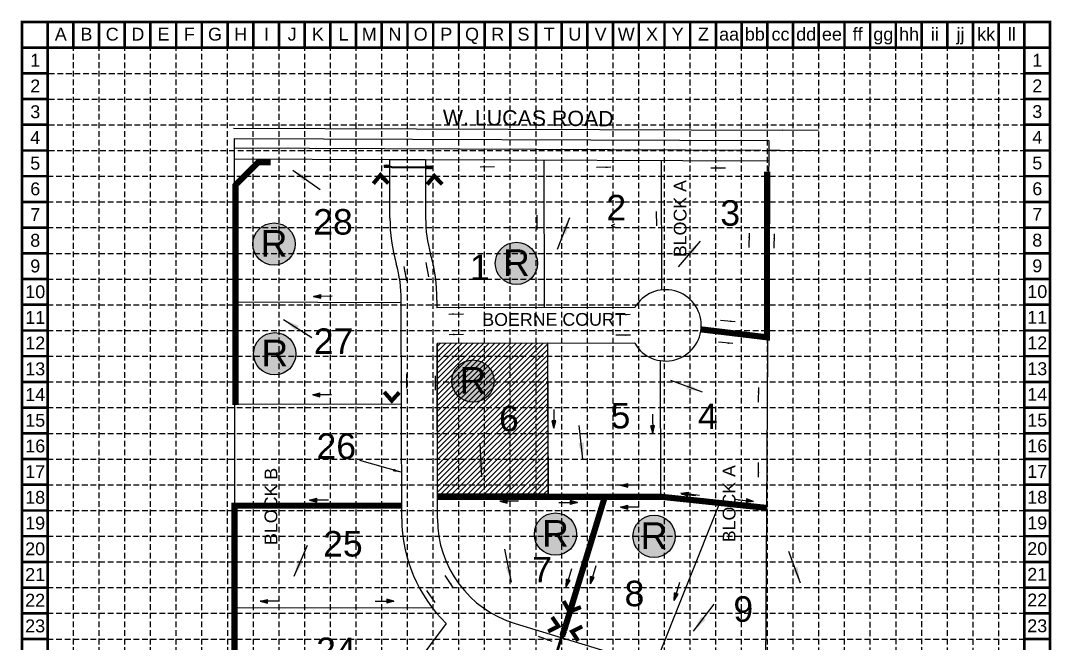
# Model space of a CAD drawing. Header units: feet. Extents: x 4581 to 6603, y 1998 to 5231.
# Drawn here: x 4581 to 6603, y 4010 to 5231 of the extents above; entities that cross this region are included whole.
import ezdxf
from ezdxf.enums import TextEntityAlignment as Align

# ---------------------------------------------------------------- set-up
doc = ezdxf.new("R2010")
doc.units = ezdxf.units.FT
doc.header["$LTSCALE"] = 0.5
doc.header["$MEASUREMENT"] = 0
doc.linetypes.add('ACAD_ISO02W100', pattern=[15, 12, -3])
doc.linetypes.add('DASHED', pattern=[0.75, 0.5, -0.25])
doc.layers.get('0').update_dxf_attribs({"linetype": 'CONTINUOUS'})
for name, color, linetype in [('1 ARROWS', 7, 'CONTINUOUS'), ('1 BLOCK NUMBERS', 7, 'CONTINUOUS'), ('1 LOT NUMBERS', 7, 'CONTINUOUS'), ('1 RIP RAP', 1, 'CONTINUOUS'), ('1 SILT FENCE', 200, 'CONTINUOUS'), ('1 STREET NAMES', 7, 'CONTINUOUS'), ('1 WATER', 5, 'CONTINUOUS'), ('BASE', 7, 'CONTINUOUS'), ('DRG TEXT', 1, 'CONTINUOUS'), ('EOA', 7, 'CONTINUOUS'), ('GRID', 254, 'DASHED'), ('lotline', 7, 'CONTINUOUS'), ('PL', 7, 'CONTINUOUS'), ('SILTFENCE', 7, 'DASHED'), ('SODDED LOT', 2, 'CONTINUOUS'), ('STORM', 5, 'CONTINUOUS')]:
    doc.layers.add(name, color=color, linetype=linetype)
doc.styles.add('ROMANS', font='romans.shx', dxfattribs={"oblique": 15, "height": 10})
doc.styles.add('ryland', font='ARIAL.TTF', dxfattribs={"height": 25})
doc.styles.get("Standard").update_dxf_attribs({"font": 'ARIAL.TTF', "height": 8})
doc.dimstyles.get("Standard").update_dxf_attribs({"dimtxt": 0.18, "dimasz": 0.18, "dimexe": 0.18, "dimexo": 0.0625, "dimgap": 0.09, "dimtad": 0, "dimtih": 1, "dimtoh": 1, "dimdec": 4, "dimzin": 0, "dimdsep": 46, "dimtxsty": 'Standard', "dimcen": 0.09, "dimadec": 0, "dimazin": 0, "dimtfac": 1, "dimtdec": 4, "dimtofl": 0, "dimtmove": 0, "dimatfit": 3, "dimfxl": 0, "dimtolj": 1, "dimtzin": 0, "dimarcsym": 0})

# ---------------------------------------------------------------- blocks, each defined once
blk = doc.blocks.new('flow arrow')
at = {"layer": '1 ARROWS'}
h = blk.add_hatch(color=256, dxfattribs=at)
h.paths.add_polyline_path([(7712.2, 11253.9), (7702.5, 11256.4), (7702.5, 11253.8)])
h.paths.add_polyline_path([(7702.5, 11253.8), (7702.5, 11251.3), (7712.2, 11253.9)])
for p, q in [((7687.1, 11253.8), (7712.2, 11253.9)), ((7712.2, 11253.9), (7702.5, 11256.4)), ((7702.5, 11256.4), (7702.5, 11251.3)), ((7712.2, 11253.9), (7702.5, 11251.3))]:
    blk.add_line(p, q, dxfattribs=at)
blk = doc.blocks.new('RYLAND')
h = blk.add_hatch(color=81)
h.paths.add_polyline_path([(1.164, -1.048, 1), (-1.408, -1.048, 1)])
h.paths.add_polyline_path([(-1.348, -2.228), (1.104, -2.228), (1.104, 0.21), (-1.348, 0.21)], flags=25)
at = {"color": 5}
blk.add_circle((-0.122, -1.048), 1.286, dxfattribs=at)
at = {"layer": 'BASE', "color": 5, "style": 'ryland'}
blk.add_text('R', height=1.625, dxfattribs=at).set_placement((-0.122, -1.821), align=Align.CENTER)
blk = doc.blocks.new('Rip-Rap')
at = {"linetype": 'ACAD_ISO02W100'}
h = blk.add_hatch(dxfattribs=at)
h.set_pattern_fill('HONEY', color=240, scale=0.25, style=0)
h.set_pattern_definition([(0, (-7.323713, -5.27412), (0.046875, 0.02706329), [0.03125, -0.0625]), (120, (-7.323713, -5.27412), (-0.046875, 0.027063294), [0.03125, -0.0625]), (60, (-7.323713, -5.27412), (1e-10, 0.05412659), [-0.0625, 0.03125])])
h.paths.add_polyline_path([(0, -0.125), (0.5, -0.125), (0.5, 0.125), (0, 0.125)])
at = {"color": 240, "linetype": 'ACAD_ISO02W100', "const_width": 0.0125}
blk.add_lwpolyline([(0, -0.125), (0.5, -0.125), (0.5, 0.125), (0, 0.125)], close=True, dxfattribs=at)
blk = doc.blocks.new('A$C19E300FD')
at = {"layer": 'STORM', "color": 5}
for p, q in [((0.5, 7.7), (0, 7.4)), ((0, 7.4), (1.2, 2.2)), ((0.5, 7.7), (9.4, 4.8)), ((0.5, 7.7), (1.8, 2)), ((1.2, 2.2), (1, 1.4)), ((1, 1.4), (5.5, 0)), ((1.2, 2.2), (5.8, 0.8)), ((9.4, 4.8), (5.1, 1)), ((5.5, 0), (5.8, 0.8)), ((9.7, 4.3), (5.8, 0.8)), ((9.5, 4.8), (9.7, 4.3))]:
    blk.add_line(p, q, dxfattribs=at)
blk = doc.blocks.new('A$C64620946')
at = {"layer": 'STORM'}
for p, q in [((1.6, 3.2), (0, 0.3)), ((0, 0.3), (2, 0.3)), ((0, 0.3), (0.1, 0.1)), ((0.1, 0.1), (1.9, 0.1)), ((1.6, 3.2), (2.6, 1.4)), ((1.6, 3.2), (1.6, 3.2)), ((1.6, 3.2), (1.8, 3.2)), ((1.8, 3.2), (2.8, 1.6)), ((2.8, 1.6), (1.9, 0.1)), ((2.2, 0), (1.9, 0.1)), ((3, 1.5), (2.2, 0)), ((2.8, 1.6), (3, 1.5))]:
    blk.add_line(p, q, dxfattribs=at)
blk = doc.blocks.new('A$C21D12536')
at = {"layer": 'STORM'}
for p, q in [((0.3, 2.6), (0, 2.6)), ((0, 2.6), (0, 0.9)), ((0, 0.9), (0.3, 0.9)), ((1.9, 3.6), (0.3, 2.6)), ((2, 3.4), (0.3, 2.4)), ((0.3, 2.6), (0.3, 0.9)), ((2, 0.1), (0.3, 1.2)), ((1.9, 0), (0.3, 0.9)), ((2, 3.4), (1.9, 3.6)), ((2, 0.1), (1.9, 0)), ((2, 3.4), (2, 0.1)), ((2, 3.4), (2, 3.4))]:
    blk.add_line(p, q, dxfattribs=at)

msp = doc.modelspace()

# ---------------------------------------------------------------- hatches: boundary and pattern name
at = {"layer": 'SODDED LOT'}
h = msp.add_hatch(dxfattribs=at)
h.set_pattern_fill('ANSI31', color=256, scale=60, style=0)
h.paths.add_polyline_path([(5615.5, 4598.2), (5398, 4597.9), (5398.2, 4303.7), (5616.2, 4302.8)])

# ---------------------------------------------------------------- linework, layer by layer
at = {"layer": '1 SILT FENCE', "linetype": 'Continuous', "const_width": 12}
msp.add_lwpolyline([(5002.3, 4477.5), (5002.2, 4908.4), (5047.2, 4953.6), (5071.1, 4953.2)], dxfattribs=at)
at = {"layer": '1 SILT FENCE', "const_width": 8}
for points in [[(5302.2, 4911.9), (5286.8, 4928.3), (5272.8, 4911.5)], [(5407.8, 4910.2), (5392.4, 4926.6), (5378.4, 4909.8)], [(5294.2, 4502.7), (5309, 4485.7), (5323.7, 4501.9)], [(5646.1, 4092.6), (5658, 4071.7), (5680.1, 4080.8)], [(5615.8, 4032.9), (5635.9, 4043.1), (5623.7, 4061.2)], [(5682.8, 4042.8), (5662.7, 4032.6), (5674.9, 4014.5)]]:
    msp.add_lwpolyline(points, dxfattribs=at)
at = {"layer": '1 WATER', "const_width": 12}
for points in [[(5915.6, 4625.6), (6045.3, 4610), (6045.6, 4935)], [(5399, 4297.1), (5838.1, 4297.1), (6043.8, 4275.4)], [(5727.7, 4299.4), (5651.6, 4049)], [(5328.4, 4279.6), (5000.4, 4279.6), (5000.4, 2537.1)]]:
    msp.add_lwpolyline(points, dxfattribs=at)
at = {"layer": 'BASE', "color": 9}
msp.add_line((4633.5, 5178.3), (6550.4, 5178.3), dxfattribs=at)
at = {"layer": 'BASE', "const_width": 5.04}
for points in [[(4633.5, 5228.7), (4583.1, 5228.7)], [(4633.5, 5228.7), (4633.5, 5178.3)], [(4684, 5228.7), (4684, 5178.3)], [(4734.4, 5228.7), (4734.4, 5178.3)], [(4784.9, 5228.7), (4784.9, 5178.3)], [(4835.3, 5228.7), (4835.3, 5178.3)], [(4885.8, 5228.7), (4885.8, 5178.3)], [(4936.2, 5228.7), (4936.2, 5178.3)], [(4986.7, 5228.7), (4986.7, 5178.3)], [(5037.1, 5228.7), (5037.1, 5178.3)], [(5087.5, 5228.7), (5087.5, 5178.3)], [(5138, 5228.7), (5138, 5178.3)], [(5188.4, 5228.7), (5188.4, 5178.3)], [(5238.9, 5228.7), (5238.9, 5178.3)], [(5289.3, 5228.7), (5289.3, 5178.3)], [(5339.8, 5228.7), (5339.8, 5178.3)], [(5390.2, 5228.7), (5390.2, 5178.3)], [(5440.6, 5228.7), (5440.6, 5178.3)], [(5491.1, 5228.7), (5491.1, 5178.3)], [(5541.5, 5228.7), (5541.5, 5178.3)], [(5592, 5228.7), (5592, 5178.3)], [(5642.4, 5228.7), (5642.4, 5178.3)], [(5692.9, 5228.7), (5692.9, 5178.3)], [(5743.3, 5228.7), (5743.3, 5178.3)], [(5793.7, 5228.7), (5793.7, 5178.3)], [(5844.2, 5228.7), (5844.2, 5178.3)], [(5894.6, 5228.7), (5894.6, 5178.3)], [(5945.1, 5228.7), (5945.1, 5178.3)], [(5995.5, 5228.7), (5995.5, 5178.3)], [(6046, 5228.7), (6046, 5178.3)], [(6096.4, 5228.7), (6096.4, 5178.3)], [(6146.9, 5228.7), (6146.9, 5178.3)], [(6197.3, 5228.7), (6197.3, 5178.3)], [(6247.7, 5228.7), (6247.7, 5178.3)], [(6298.2, 5228.7), (6298.2, 5178.3)], [(6348.6, 5228.7), (6348.6, 5178.3)], [(6399.1, 5228.7), (6399.1, 5178.3)], [(6449.5, 5228.7), (6449.5, 5178.3)], [(6500, 5228.7), (6500, 5178.3)], [(6550.4, 5228.7), (6550.4, 5178.3)], [(4633.5, 5178.3), (4583.1, 5178.3)], [(6600.8, 5178.3), (6550.4, 5178.3)], [(4633.5, 5127.8), (4583.1, 5127.8)], [(6600.8, 5127.8), (6550.4, 5127.8)], [(4633.5, 5077.4), (4583.1, 5077.4)], [(6600.8, 5077.4), (6550.4, 5077.4)], [(4633.5, 5027), (4583.1, 5027)], [(6600.8, 5027), (6550.4, 5027)], [(4633.5, 4976.5), (4583.1, 4976.5)], [(6600.8, 4976.5), (6550.4, 4976.5)], [(4633.5, 4926.1), (4583.1, 4926.1)], [(6600.8, 4926.1), (6550.4, 4926.1)], [(4633.5, 4875.6), (4583.1, 4875.6)], [(6600.8, 4875.6), (6550.4, 4875.6)], [(4633.5, 4825.2), (4583.1, 4825.2)], [(6600.8, 4825.2), (6550.4, 4825.2)], [(4633.5, 4774.7), (4583.1, 4774.7)], [(6600.8, 4774.7), (6550.4, 4774.7)], [(4633.5, 4724.3), (4583.1, 4724.3)], [(6600.8, 4724.3), (6550.4, 4724.3)], [(4633.5, 4673.9), (4583.1, 4673.9)], [(6600.8, 4673.9), (6550.4, 4673.9)], [(4633.5, 4623.4), (4583.1, 4623.4)], [(6600.8, 4623.4), (6550.4, 4623.4)], [(4633.5, 4573), (4583.1, 4573)], [(6600.8, 4573), (6550.4, 4573)], [(4633.5, 4522.5), (4583.1, 4522.5)], [(6600.8, 4522.5), (6550.4, 4522.5)], [(4633.5, 4472.1), (4583.1, 4472.1)], [(6600.8, 4472.1), (6550.4, 4472.1)], [(4633.5, 4421.6), (4583.1, 4421.6)], [(6600.8, 4421.6), (6550.4, 4421.6)], [(4633.5, 4371.2), (4583.1, 4371.2)], [(6600.8, 4371.2), (6550.4, 4371.2)], [(4633.5, 4320.7), (4583.1, 4320.7)], [(6600.8, 4320.7), (6550.4, 4320.7)], [(4633.5, 4270.3), (4583.1, 4270.3)], [(6600.8, 4270.3), (6550.4, 4270.3)], [(4633.5, 4219.9), (4583.1, 4219.9)], [(6600.8, 4219.9), (6550.4, 4219.9)], [(4633.5, 4169.4), (4583.1, 4169.4)], [(6600.8, 4169.4), (6550.4, 4169.4)], [(4633.5, 4119), (4583.1, 4119)], [(6600.8, 4119), (6550.4, 4119)], [(4633.5, 4068.5), (4583.1, 4068.5)], [(6600.8, 4068.5), (6550.4, 4068.5)], [(4633.5, 4018.1), (4583.1, 4018.1)], [(6600.8, 4018.1), (6550.4, 4018.1)]]:
    msp.add_lwpolyline(points, dxfattribs=at)
for points in [[(6600.8, 2000.3), (6600.8, 5228.7), (4583.1, 5228.7), (4583.1, 2000.3)], [(6550.4, 2050.8), (6550.4, 5178.3), (4633.5, 5178.3), (4633.5, 2050.8)]]:
    msp.add_lwpolyline(points, close=True, dxfattribs=at)
at = {"layer": 'EOA'}
for p, q in [((4998.4, 5020.2), (6076.1, 5016.1)), ((6146.6, 5015.8), (6076.1, 5016.1)), ((6033.1, 4976.5), (4999.4, 4981.2)), ((6071.4, 4976.3), (6048, 4976.4)), ((6144.4, 4975.9), (6071.4, 4976.3))]:
    msp.add_line(p, q, dxfattribs=at)
at = {"layer": 'GRID', "color": 253, "linetype": 'DASHED', "ltscale": 45}
for p, q in [((6197.9, 2252.6), (6197.5, 5179.4)), ((6248.1, 2252.1), (6248, 5179.4)), ((6298.6, 2252.7), (6298.4, 5179.4)), ((6349.1, 2252.8), (6348.9, 5179.4)), ((6399.4, 2252.4), (6399.3, 5179.4)), ((6450, 2251.7), (6449.7, 5179.4)), ((6500.5, 2251.9), (6500.2, 5179.4)), ((4684.5, 2252.6), (4684.2, 5176.4)), ((4735.1, 2252.6), (4734.5, 5176.4)), ((4785.4, 2252.5), (4784.9, 5176.2)), ((4836.1, 2252.5), (4835.3, 5176.2)), ((4886.1, 2252.5), (4885.9, 5176.5)), ((4936.2, 2252.5), (4936.4, 5176.5)), ((4987.1, 2252.5), (4986.8, 5176.3)), ((5037.7, 2252.5), (5037.2, 5176.3)), ((5087.7, 2252.5), (5087.7, 5176.3)), ((5138.3, 2252.5), (5138.2, 5176.3)), ((5188.4, 2252.5), (5188.5, 5176.3)), ((5238.9, 2252.5), (5239.2, 5176.2)), ((5289.3, 2252.5), (5289.3, 5178.3)), ((5339.8, 2252.5), (5339.8, 5178.3)), ((5390.2, 2252.5), (5390.2, 5178.3)), ((5440.6, 2252.4), (5440.6, 5178.3)), ((5491.1, 2252.4), (5491.1, 5178.3)), ((5541.5, 2252.4), (5541.5, 5178.3)), ((5592, 2252.4), (5592, 5178.3)), ((5642.4, 2252.4), (5642.4, 5178.3)), ((5692.9, 2252.4), (5692.9, 5178.3)), ((5743.3, 2252.4), (5743.3, 5178.3)), ((5793.7, 2252.4), (5793.7, 5178.3)), ((5844.2, 2252.4), (5844.2, 5178.3)), ((5894.6, 2252.4), (5894.6, 5178.3)), ((5945.1, 2252.4), (5945.1, 5178.3)), ((5995.5, 2252.4), (5995.5, 5178.3)), ((6046.2, 2252.5), (6046, 5178.3)), ((6096.6, 2252.7), (6096.4, 5178.3)), ((6147, 2252.1), (6146.9, 5178.3)), ((4635.8, 5127.5), (6549.6, 5127.8)), ((4635.8, 5076.9), (6549.6, 5077.3)), ((4635.5, 5026.6), (6550.4, 5027)), ((4635.5, 4976.2), (6550.4, 4976.5)), ((4633.5, 4926.1), (6550.4, 4926.1)), ((4633.5, 4875.6), (6550.4, 4875.6)), ((4633.5, 4825.2), (6550.4, 4825.2)), ((4633.5, 4774.7), (6550.4, 4774.7)), ((4633.5, 4724.3), (6550.4, 4724.3)), ((4633.5, 4673.9), (6550.4, 4673.9)), ((4633.5, 4623.4), (6550.4, 4623.4)), ((4633.5, 4573), (6550.4, 4573)), ((4633.5, 4522.5), (6550.4, 4522.5)), ((4633.5, 4472.1), (6550.4, 4472.1)), ((4633.5, 4421.6), (6550.4, 4421.6)), ((4633.5, 4371.2), (6550.4, 4371.2)), ((4633.5, 4320.7), (6550.4, 4320.7)), ((4633.5, 4270.3), (6550.4, 4270.3)), ((4633.5, 4219.9), (6550.4, 4219.9)), ((4633.5, 4169.4), (6550.4, 4169.4)), ((4633.5, 4119), (6550.4, 4119)), ((4633.5, 4068.5), (6550.4, 4068.5)), ((4633.5, 4018.1), (6550.4, 4018.1))]:
    msp.add_line(p, q, dxfattribs=at)
at = {"layer": 'lotline'}
for p, q in [((5000.6, 4679.5), (5327.6, 4678.3)), ((5615.8, 4297.8), (5615.2, 4598.5)), ((5837, 4298.2), (5836.5, 4564.7)), ((5001, 4478.8), (5328, 4479.4)), ((5837, 4298.2), (5398.3, 4297.4)), ((5726.5, 4298), (5642.2, 4020.8)), ((5001.3, 4279), (5328.3, 4279.6)), ((5001.7, 4079), (5388.1, 4079.7))]:
    msp.add_line(p, q, dxfattribs=at)
for points in [[(5607.5, 4958), (5608.1, 4668)], [(5837.6, 4957.1), (5838.1, 4702.9)], [(5915.9, 4625.4), (6046.4, 4610.3)], [(5837, 4298.2), (6044.3, 4275.3)], [(5824.6, 3964.1), (5952.9, 4285.4)]]:
    msp.add_lwpolyline(points, dxfattribs=at)
at = {"layer": 'PL'}
for p, q in [((5004.5, 2517.5), (5000, 5000.2)), ((5000, 5000.2), (6048.8, 4996.3)), ((6048.8, 4996.3), (6040.4, 3663.6)), ((5000.1, 4960.2), (5305.1, 4959.1)), ((5305.1, 4959.1), (5375.1, 4958.8)), ((5305.3, 4843.9), (5305.1, 4959.1)), ((5305.1, 4959.1), (5375.1, 4958.8)), ((5375.1, 4958.8), (5375.3, 4844)), ((5375.1, 4958.8), (6048.5, 4956.3)), ((5328.4, 4253.8), (5327.6, 4683)), ((5397.6, 4683.1), (5397.6, 4667.6)), ((5785.7, 4668.3), (5397.6, 4667.6)), ((5785.8, 4598.3), (5397.7, 4597.6)), ((5398.4, 4253.9), (5397.7, 4597.6)), ((5415.9, 4048.8), (5344, 3952.6)), ((5550.8, 4048.6), (5797.9, 3973.5))]:
    msp.add_line(p, q, dxfattribs=at)
for centre, radius, start, end in [((5640.3, 4844.5), 335, 180.1036, 195.6672), ((5640.3, 4844.5), 265, 180.1036, 195.6672), ((5062.6, 4682.5), 265, 0.1036, 15.6672), ((5062.6, 4682.5), 335, 0.1036, 15.6672), ((5846.4, 4633.4), 70, 210.1036, 150.1036), ((5613.4, 4254.3), 285, 180.1036, 226.1544), ((5613.4, 4254.3), 215, 180.1036, 253.0884)]:
    msp.add_arc(centre, radius, start, end, dxfattribs=at)
at = {"layer": 'SILTFENCE', "color": 2, "linetype": 'Continuous'}
for p, q in [((5740, 4829.4), (5746.9, 4832.6)), ((5746.9, 4825.6), (5740, 4829.4))]:
    msp.add_line(p, q, dxfattribs=at)
at = {"layer": 'SODDED LOT'}
msp.add_lwpolyline([(5615.5, 4598.2), (5398, 4597.9), (5398.2, 4303.7), (5616.2, 4302.8)], close=True, dxfattribs=at)
at = {"layer": 'STORM'}
for p, q in [((5305.1, 4946.4), (5309.6, 4944.3)), ((5305.1, 4945.3), (5309.2, 4942.8)), ((5309.2, 4942.8), (5375.1, 4942.9)), ((5309.6, 4944.3), (5375.1, 4944.4))]:
    msp.add_line(p, q, dxfattribs=at)
at = {"layer": 'STORM', "color": 5}
for p, q in [((5619.9, 3954.5), (5640.9, 4021.3)), ((5622.7, 3953.6), (5643.5, 4020.4))]:
    msp.add_line(p, q, dxfattribs=at)

# ---------------------------------------------------------------- block references
at = {"color": 7, "xscale": 32.2395383946714, "yscale": 32.2395383946714, "zscale": 32.23953839467868}
for p in [(5081.8, 4826.7), (5557.5, 4788.8), (5083.3, 4611.5), (5472.2, 4557.9), (5634.1, 4257.7), (5827.6, 4253.3)]:
    msp.add_blockref('RYLAND', p, dxfattribs=at)
at = {"layer": '1 ARROWS', "color": 7, "yscale": 1.471067146690984, "zscale": 1.47106714669066}
for p, xscale, rotation in [((16500.4, 21245.6), 1.471067146690984, 180), ((16498.9, 21052.3), 1.471067146690984, 180), ((-10928, 15776.8), 1.471067146690984, 270), ((-10734.2, 15767.4), 1.471067146690984, 270), ((17103.1, 20874.9), 1.471067146690984, 180), ((16492.7, 20845.7), 1.471067146690984, 180), ((16866, 20843.5), 1.471067146690984, 180), ((19217.4, 19297.5), 1.47106714669002, 172.7603711141127), ((-7322, -10705.7), 1.471067146689963, 352.7603711141303), ((17102.8, 20832), 1.471067146690984, 180), ((-6906, 19776.3), 1.471067146690918, 253.1548308904782), ((-6858.6, 19782), 1.471067146690918, 253.1548308904782), ((-6693.9, 19749.6), 1.471067146690483, 253.154830890473), ((16396, 20647.3), 1.471067146690984, 180)]:
    msp.add_blockref('flow arrow', p, dxfattribs=dict(at, xscale=xscale, rotation=rotation))
at = {"layer": '1 ARROWS', "color": 7, "xscale": 1.471067146690984, "yscale": 1.471067146690984, "zscale": 1.47106714669066}
for p in [(-5671.6, -12269.3), (-6031.9, -12462.7)]:
    msp.add_blockref('flow arrow', p, dxfattribs=at)
at = {"layer": '1 RIP RAP'}
for p, xscale, yscale, zscale, rotation in [((5294.1, 4945.9), 17.99999999999941, 17.99999999999996, 18, 358.9957873985185), ((5377.2, 4943.6), 22.49999999999978, 22.49999999999991, 22.5, 359.7225854921031), ((5644.4, 4026.5), 45.00000000000006, 45, 45, 72.29922855288116)]:
    msp.add_blockref('Rip-Rap', p, dxfattribs=dict(at, xscale=xscale, yscale=yscale, zscale=zscale, rotation=rotation))
at = {"layer": '1 WATER', "rotation": 29.27734100711238}
msp.add_blockref('A$C64620946', (5303.2, 4943.9), dxfattribs=at)
at = {"layer": '1 WATER'}
msp.add_blockref('A$C21D12536', (5375.1, 4941.8), dxfattribs=at)
at = {"layer": 'DRG TEXT'}
msp.add_blockref('A$C19E300FD', (5639.2, 4020), dxfattribs=at)

# ---------------------------------------------------------------- texts
at = {"layer": '1 BLOCK NUMBERS'}
for s, p in [('BLOCK A', (5887.3, 4767.1)), ('BLOCK B', (5084.3, 4202.6)), ('BLOCK A', (5983.4, 4207.9))]:
    msp.add_text(s, height=25, rotation=90, dxfattribs=at).set_placement(p)
at = {"layer": '1 LOT NUMBERS', "color": 7}
for s, p in [('2', (5730.1, 4839.4)), ('3', (5953.7, 4828.9)), ('28', (5154.7, 4811.5)), ('1', (5462.1, 4722.3)), ('27', (5155.8, 4577.4)), ('6', (5519.4, 4425.7)), ('5', (5738.3, 4431.3)), ('4', (5909.6, 4429.9)), ('26', (5161.2, 4371.4)), ('25', (5174.2, 4179.9)), ('7', (5584.5, 4129.3)), ('8', (5765.8, 4082.4)), ('9', (5979.4, 4051.9)), ('24', (5160.6, 3970.9))]:
    msp.add_text(s, height=50, dxfattribs=at).set_placement(p)
at = {"layer": '1 STREET NAMES'}
for s, height, rotation, p in [('W. LUCAS ROAD', 30, 359.5656, (5409, 5026.5)), ('BOERNE COURT', 25, 0.1036, (5486.6, 4632.3))]:
    msp.add_text(s, height=height, rotation=rotation, dxfattribs=at).set_placement(p)
at = {"layer": 'BASE'}
for s, height, p in [('A', 25.2, (4659.4, 5204.7)), ('B', 25.2, (4709.8, 5204.7)), ('C', 25.2, (4760.3, 5204.7)), ('D', 25.2, (4810.7, 5204.7)), ('E', 25.2, (4861.2, 5204.7)), ('F', 25.2, (4911.6, 5204.7)), ('G', 25.2, (4962, 5204.7)), ('H', 25.2, (5012.5, 5204.7)), ('I', 25.2, (5062.9, 5204.7)), ('J', 25.2, (5113.4, 5204.7)), ('K', 25.2, (5163.8, 5204.7)), ('L', 25.2, (5214.3, 5204.7)), ('M', 25.2, (5264.7, 5204.7)), ('N', 25.2, (5315.1, 5204.7)), ('O', 25.2, (5365.6, 5204.7)), ('P', 25.2, (5416, 5204.7)), ('Q', 25.2, (5466.5, 5204.7)), ('R', 25.2, (5516.9, 5204.7)), ('S', 25.2, (5567.4, 5204.7)), ('T', 25.2, (5617.8, 5204.7)), ('U', 25.2, (5668.3, 5204.7)), ('V', 25.2, (5718.7, 5204.7)), ('W', 25.2, (5769.1, 5204.7)), ('X', 25.2, (5819.6, 5204.7)), ('Y', 25.2, (5870, 5204.7)), ('Z', 25.2, (5920.5, 5204.7)), ('aa', 25.22, (5970.9, 5204.7)), ('bb', 25.22, (6021.4, 5204.7)), ('cc', 25.22, (6071.8, 5204.7)), ('dd', 25.22, (6122.2, 5204.7)), ('ee', 25.22, (6172.7, 5204.7)), ('ff', 25.22, (6223.1, 5204.7)), ('gg', 25.22, (6273.6, 5204.7)), ('hh', 25.22, (6324, 5204.7)), ('ii', 25.22, (6374.5, 5204.7)), ('jj', 25.22, (6424.9, 5204.7)), ('kk', 25.22, (6475.3, 5204.7)), ('ll', 25.22, (6525.8, 5204.7)), ('1', 25.2, (4609.3, 5153.6)), ('1', 25.2, (4609.3, 5153.4)), ('1', 25.2, (6575.7, 5153.7)), ('2', 25.2, (4609.3, 5103)), ('2', 25.2, (6575.7, 5103.3)), ('3', 25.2, (4609.3, 5052.5)), ('3', 25.2, (6575.7, 5052.8)), ('4', 25.2, (4609.3, 5002.1)), ('4', 25.2, (6575.7, 5002.4)), ('5', 25.2, (4609.3, 4951.6)), ('5', 25.2, (6575.7, 4952)), ('6', 25.2, (4609.3, 4901.2)), ('6', 25.2, (6575.7, 4901.5)), ('7', 25.2, (4609.3, 4850.8)), ('7', 25.2, (6575.7, 4851.1)), ('8', 25.2, (4609.3, 4800.3)), ('8', 25.2, (6575.7, 4800.6)), ('9', 25.2, (4609.3, 4749.9)), ('9', 25.2, (6575.7, 4750.2)), ('10', 25.22, (4609.3, 4699.4)), ('10', 25.22, (6575.7, 4699.7)), ('11', 25.22, (4609.3, 4649)), ('11', 25.22, (6575.7, 4649.3)), ('12', 25.22, (6575.7, 4599.1)), ('12', 25.22, (4609.3, 4598.8)), ('13', 25.22, (4609.3, 4548.1)), ('13', 25.22, (6575.7, 4548.4)), ('14', 25.22, (4609.3, 4497.7)), ('14', 25.22, (6575.7, 4498)), ('15', 25.22, (4609.3, 4447.2)), ('15', 25.22, (6575.7, 4447.5)), ('16', 25.22, (4609.3, 4396.8)), ('16', 25.22, (6575.7, 4397.1)), ('17', 25.22, (4609.1, 4346.5)), ('17', 25.22, (6575.6, 4346.8)), ('18', 25.22, (4609.1, 4296)), ('18', 25.22, (6575.6, 4296.3)), ('19', 25.22, (4609.1, 4245.6)), ('19', 25.22, (6575.6, 4245.9)), ('20', 25.22, (4609.1, 4195.1)), ('20', 25.22, (6575.6, 4195.4)), ('21', 25.22, (4609.1, 4144.7)), ('21', 25.22, (6575.6, 4145)), ('22', 25.22, (4609.1, 4094.2)), ('22', 25.22, (6575.6, 4094.6)), ('23', 25.22, (4609.1, 4043.8)), ('23', 25.22, (6575.6, 4044.1))]:
    msp.add_text(s, height=height, dxfattribs=at).set_placement(p, align=Align.MIDDLE_CENTER)

# ---------------------------------------------------------------- leaders
at = {"layer": '1 ARROWS', "color": 7, "linetype": 'Continuous'}
for points, override in [([(5114.6, 4938.2), (5168.5, 4899.8)], {"dimscale": 40, "dimasz": 0.8, "dimgap": 0.09, "dimtad": 0, "dimdec": 1, "dimpost": "'", "dimtxsty": 'ROMANS', "dimtdec": 1}), ([(5482.2, 4944.6), (5510.7, 4944.8)], {"dimscale": 40, "dimasz": 0.25, "dimgap": 0.09, "dimtad": 0, "dimdec": 1, "dimpost": "'", "dimtxsty": 'ROMANS', "dimtdec": 1}), ([(5739, 4943.6), (5710.5, 4943.4)], {"dimscale": 40, "dimasz": 0.25, "dimgap": 0.09, "dimtad": 0, "dimdec": 1, "dimpost": "'", "dimtxsty": 'ROMANS', "dimtdec": 1}), ([(5963.7, 4942.1), (5935.2, 4941.9)], {"dimscale": 40, "dimasz": 0.25, "dimgap": 0.09, "dimtad": 0, "dimdec": 1, "dimpost": "'", "dimtxsty": 'ROMANS', "dimtdec": 1}), ([(5828.1, 4856.8), (5828.2, 4828.4)], {"dimscale": 40, "dimasz": 0.25, "dimgap": 0.09, "dimtad": 0, "dimdec": 1, "dimpost": "'", "dimtxsty": 'ROMANS', "dimtdec": 1}), ([(5593.3, 4849.7), (5593.5, 4821.2)], {"dimscale": 40, "dimasz": 0.25, "dimgap": 0.09, "dimtad": 0, "dimdec": 1, "dimpost": "'", "dimtxsty": 'ROMANS', "dimtdec": 1}), ([(5657.9, 4844.1), (5633.4, 4782.5)], {"dimscale": 40, "dimasz": 0.8, "dimgap": 0.09, "dimtad": 0, "dimdec": 1, "dimpost": "'", "dimtxsty": 'ROMANS', "dimtdec": 1}), ([(6010.3, 4814.6), (6009.8, 4786.1)], {"dimscale": 40, "dimasz": 0.25, "dimgap": 0.09, "dimtad": 0, "dimdec": 1, "dimpost": "'", "dimtxsty": 'ROMANS', "dimtdec": 1}), ([(5914.1, 4798.4), (5870.7, 4748.3)], {"dimscale": 40, "dimasz": 0.8, "dimgap": 0.09, "dimtad": 0, "dimdec": 1, "dimpost": "'", "dimtxsty": 'ROMANS', "dimtdec": 1}), ([(6059.6, 4813.1), (6059, 4784.7)], {"dimscale": 40, "dimasz": 0.25, "dimgap": 0.09, "dimtad": 0, "dimdec": 1, "dimpost": "'", "dimtxsty": 'ROMANS', "dimtdec": 1}), ([(5375.8, 4756.9), (5380.7, 4728.9)], {"dimscale": 40, "dimasz": 0.25, "dimgap": 0.09, "dimtad": 0, "dimdec": 1, "dimpost": "'", "dimtxsty": 'ROMANS', "dimtdec": 1}), ([(5332.8, 4748.7), (5337.7, 4720.6)], {"dimscale": 40, "dimasz": 0.25, "dimgap": 0.09, "dimtad": 0, "dimdec": 1, "dimpost": "'", "dimtxsty": 'ROMANS', "dimtdec": 1}), ([(5421.1, 4655.6), (5449.6, 4656)], {"dimscale": 40, "dimasz": 0.25, "dimgap": 0.09, "dimtad": 0, "dimdec": 1, "dimpost": "'", "dimtxsty": 'ROMANS', "dimtdec": 1}), ([(5776.6, 4654.6), (5748.2, 4654.1)], {"dimscale": 40, "dimasz": 0.25, "dimgap": 0.09, "dimtad": 0, "dimdec": 1, "dimpost": "'", "dimtxsty": 'ROMANS', "dimtdec": 1}), ([(5096.5, 4645.2), (5152.2, 4609.5)], {"dimscale": 40, "dimasz": 0.8, "dimgap": 0.09, "dimtad": 0, "dimdec": 1, "dimpost": "'", "dimtxsty": 'ROMANS', "dimtdec": 1}), ([(5982.6, 4640.4), (5954.3, 4643.2)], {"dimscale": 40, "dimasz": 0.25, "dimgap": 0.09, "dimtad": 0, "dimdec": 1, "dimpost": "'", "dimtxsty": 'ROMANS', "dimtdec": 1}), ([(5421.5, 4615.4), (5450, 4615.9)], {"dimscale": 40, "dimasz": 0.25, "dimgap": 0.09, "dimtad": 0, "dimdec": 1, "dimpost": "'", "dimtxsty": 'ROMANS', "dimtdec": 1}), ([(5777.1, 4614.4), (5748.6, 4614)], {"dimscale": 40, "dimasz": 0.25, "dimgap": 0.09, "dimtad": 0, "dimdec": 1, "dimpost": "'", "dimtxsty": 'ROMANS', "dimtdec": 1}), ([(5978.3, 4597.7), (5949.9, 4600.5)], {"dimscale": 40, "dimasz": 0.25, "dimgap": 0.09, "dimtad": 0, "dimdec": 1, "dimpost": "'", "dimtxsty": 'ROMANS', "dimtdec": 1}), ([(5338.7, 4509.9), (5338.7, 4538.4)], {"dimscale": 40, "dimasz": 0.25, "dimgap": 0.09, "dimtad": 0, "dimdec": 1, "dimpost": "'", "dimtxsty": 'ROMANS', "dimtdec": 1}), ([(5394.7, 4506.1), (5394.8, 4534.6)], {"dimscale": 40, "dimasz": 0.25, "dimgap": 0.09, "dimtad": 0, "dimdec": 1, "dimpost": "'", "dimtxsty": 'ROMANS', "dimtdec": 1}), ([(5918.4, 4502.4), (5856.3, 4525.5)], {"dimscale": 40, "dimasz": 0.8, "dimgap": 0.09, "dimtad": 0, "dimdec": 1, "dimpost": "'", "dimtxsty": 'ROMANS', "dimtdec": 1}), ([(6028.7, 4511.5), (6028.1, 4483)], {"dimscale": 40, "dimasz": 0.25, "dimgap": 0.09, "dimtad": 0, "dimdec": 1, "dimpost": "'", "dimtxsty": 'ROMANS', "dimtdec": 1}), ([(5684.1, 4370.9), (5677, 4436.8)], {"dimscale": 40, "dimasz": 0.8, "dimgap": 0.09, "dimtad": 0, "dimdec": 1, "dimpost": "'", "dimtxsty": 'ROMANS', "dimtdec": 1}), ([(5485.9, 4336.4), (5482.3, 4402.6)], {"dimscale": 40, "dimasz": 0.8, "dimgap": 0.09, "dimtad": 0, "dimdec": 1, "dimpost": "'", "dimtxsty": 'ROMANS', "dimtdec": 1}), ([(5327.2, 4345.3), (5246.4, 4368)], {"dimscale": 40, "dimasz": 0.4, "dimgap": 0.09, "dimtad": 0, "dimdec": 1, "dimpost": "'", "dimtxsty": 'ROMANS', "dimtdec": 1}), ([(6028.3, 4335.6), (6028.9, 4364.1)], {"dimscale": 40, "dimasz": 0.25, "dimgap": 0.09, "dimtad": 0, "dimdec": 1, "dimpost": "'", "dimtxsty": 'ROMANS', "dimtdec": 1}), ([(5877.6, 4302.4), (5905.9, 4299.6)], {"dimscale": 40, "dimasz": 0.25, "dimgap": 0.09, "dimtad": 0, "dimdec": 1, "dimpost": "'", "dimtxsty": 'ROMANS', "dimtdec": 1}), ([(6017.4, 4287.6), (5989, 4290.5)], {"dimscale": 40, "dimasz": 0.25, "dimgap": 0.09, "dimtad": 0, "dimdec": 1, "dimpost": "'", "dimtxsty": 'ROMANS', "dimtdec": 1}), ([(5117.1, 4141.2), (5143.5, 4201.9)], {"dimscale": 40, "dimasz": 0.8, "dimgap": 0.09, "dimtad": 0, "dimdec": 1, "dimpost": "'", "dimtxsty": 'ROMANS', "dimtdec": 1}), ([(5543.6, 4129.5), (5530.9, 4194.5)], {"dimscale": 40, "dimasz": 0.8, "dimgap": 0.09, "dimtad": 0, "dimdec": 1, "dimpost": "'", "dimtxsty": 'ROMANS', "dimtdec": 1}), ([(6110.9, 4127.7), (6088.4, 4190)], {"dimscale": 40, "dimasz": 0.8, "dimgap": 0.09, "dimtad": 0, "dimdec": 1, "dimpost": "'", "dimtxsty": 'ROMANS', "dimtdec": 1}), ([(5429.7, 4118.9), (5413.8, 4142.5)], {"dimscale": 40, "dimasz": 0.25, "dimgap": 0.09, "dimtad": 0, "dimdec": 1, "dimpost": "'", "dimtxsty": 'ROMANS', "dimtdec": 1}), ([(5393.9, 4090), (5377.9, 4113.6)], {"dimscale": 40, "dimasz": 0.25, "dimgap": 0.09, "dimtad": 0, "dimdec": 1, "dimpost": "'", "dimtxsty": 'ROMANS', "dimtdec": 1}), ([(5901.3, 4033.6), (5941.4, 4086.4)], {"dimscale": 40, "dimasz": 0.8, "dimgap": 0.09, "dimtad": 0, "dimdec": 1, "dimpost": "'", "dimtxsty": 'ROMANS', "dimtdec": 1}), ([(5623.7, 4013.1), (5597.1, 4023.2)], {"dimscale": 40, "dimasz": 0.25, "dimgap": 0.09, "dimtad": 0, "dimdec": 1, "dimpost": "'", "dimtxsty": 'ROMANS', "dimtdec": 1})]:
    msp.add_leader(points, dimstyle='Standard', override=override, dxfattribs=at)

doc.saveas('drawing.dxf')
